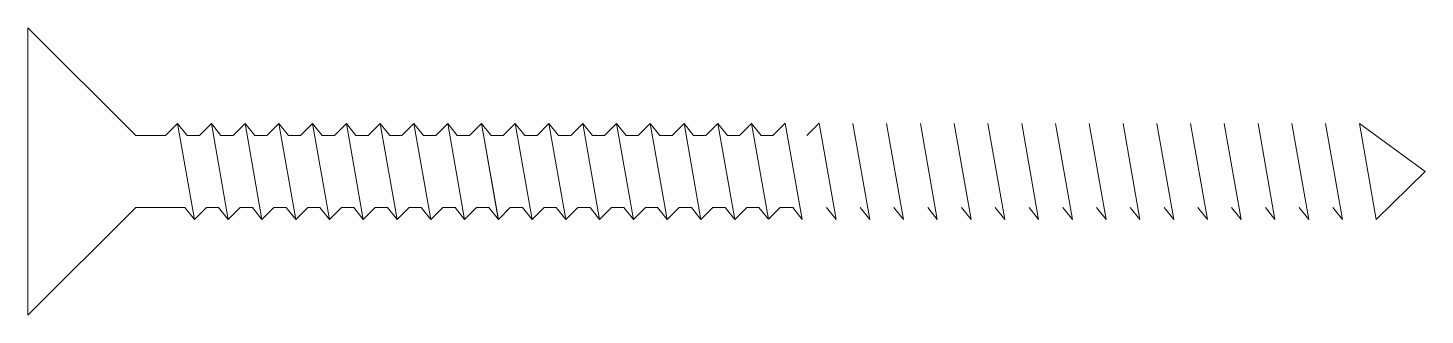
# Model space of a CAD drawing. Header units: metres. Extents: x 0 to 58.3, y -6 to 6.
import ezdxf

# ---------------------------------------------------------------- set-up
doc = ezdxf.new("R2010")
doc.units = ezdxf.units.M
doc.layers.add('A-DETL-GENF', color=92, linetype='Continuous', lineweight=18)

# ---------------------------------------------------------------- blocks, each defined once
blk = doc.blocks.new('00 Schroef hout_platte kop_lang - Schroef hout_platte kop_lang-3344883-00_0 Basismaterialen')
at = {"layer": 'A-DETL-GENF', "lineweight": 13}
for p, q in [((0, -6), (0, 6)), ((0, 6), (4.5, 1.5)), ((5.748, 1.5), (6.248, 2)), ((6.248, 2), (6.648, 1.5)), ((6.248, 2), (6.953, -2)), ((7.158, 1.5), (7.658, 2)), ((7.658, 2), (8.058, 1.5)), ((7.658, 2), (8.363, -2)), ((8.568, 1.5), (9.068, 2)), ((9.068, 2), (9.468, 1.5)), ((9.068, 2), (9.773, -2)), ((9.978, 1.5), (10.478, 2)), ((9.978, 1.5), (10.478, 2)), ((10.478, 2), (10.878, 1.5)), ((10.478, 2), (11.183, -2)), ((10.478, 2), (11.183, -2)), ((11.388, 1.5), (11.888, 2)), ((11.888, 2), (12.288, 1.5)), ((11.888, 2), (12.593, -2)), ((12.798, 1.5), (13.298, 2)), ((13.298, 2), (13.698, 1.5)), ((13.298, 2), (14.003, -2)), ((14.208, 1.5), (14.708, 2)), ((14.208, 1.5), (14.708, 2)), ((14.708, 2), (15.108, 1.5)), ((14.708, 2), (15.413, -2)), ((14.708, 2), (15.108, 1.5)), ((14.708, 2), (15.413, -2)), ((15.618, 1.5), (16.118, 2)), ((16.118, 2), (16.823, -2)), ((16.118, 2), (16.518, 1.5)), ((16.118, 2), (16.823, -2)), ((17.028, 1.5), (17.528, 2)), ((17.528, 2), (18.233, -2)), ((17.528, 2), (17.928, 1.5)), ((17.528, 2), (18.233, -2)), ((18.438, 1.5), (18.938, 2)), ((18.938, 2), (19.639, -1.981)), ((18.938, 2), (19.338, 1.5)), ((18.938, 2), (19.643, -2)), ((19.848, 1.5), (20.348, 2)), ((20.348, 2), (20.748, 1.5)), ((20.348, 2), (21.053, -2)), ((21.258, 1.5), (21.758, 2)), ((21.758, 2), (22.158, 1.5)), ((21.758, 2), (22.463, -2)), ((22.668, 1.5), (23.168, 2)), ((23.168, 2), (23.568, 1.5)), ((23.168, 2), (23.873, -2)), ((24.078, 1.5), (24.578, 2)), ((24.578, 2), (24.978, 1.5)), ((24.578, 2), (25.283, -2)), ((25.488, 1.5), (25.988, 2)), ((25.988, 2), (26.388, 1.5)), ((25.988, 2), (26.693, -2)), ((26.898, 1.5), (27.398, 2)), ((27.398, 2), (28.103, -2)), ((27.398, 2), (27.798, 1.5)), ((28.308, 1.5), (28.808, 2)), ((28.808, 2), (29.513, -2)), ((28.808, 2), (29.208, 1.5)), ((29.718, 1.5), (30.218, 2)), ((30.218, 2), (30.92, -1.986)), ((30.218, 2), (30.618, 1.5)), ((31.111, 1.5), (31.625, 2.014)), ((31.625, 2.014), (32.333, -2)), ((32.521, 1.5), (33.035, 2.014)), ((33.035, 2.014), (33.743, -2)), ((34.448, 2), (35.153, -2)), ((35.858, 2), (36.563, -2)), ((37.268, 2), (37.973, -2)), ((38.678, 2), (39.383, -2)), ((40.088, 2), (40.793, -2)), ((41.498, 2), (42.203, -2)), ((42.908, 2), (43.613, -2)), ((44.318, 2), (45.023, -2)), ((45.728, 2), (46.433, -2)), ((47.138, 2), (47.843, -2)), ((48.548, 2), (49.253, -2)), ((49.958, 2), (50.663, -2)), ((51.368, 2), (52.073, -2)), ((52.778, 2), (53.483, -2)), ((54.188, 2), (54.893, -2)), ((55.598, 2), (58.34, 0)), ((55.598, 2), (56.303, -2)), ((4.5, 1.5), (5.748, 1.5)), ((6.648, 1.5), (7.158, 1.5)), ((8.058, 1.5), (8.568, 1.5)), ((9.468, 1.5), (9.978, 1.5)), ((10.878, 1.5), (11.388, 1.5)), ((12.288, 1.5), (12.798, 1.5)), ((13.698, 1.5), (14.208, 1.5)), ((15.108, 1.5), (15.618, 1.5)), ((16.518, 1.5), (17.028, 1.5)), ((17.928, 1.5), (18.438, 1.5)), ((19.338, 1.5), (19.848, 1.5)), ((20.748, 1.5), (21.258, 1.5)), ((22.158, 1.5), (22.668, 1.5)), ((23.568, 1.5), (24.078, 1.5)), ((24.978, 1.5), (25.488, 1.5)), ((26.388, 1.5), (26.898, 1.5)), ((27.798, 1.5), (28.308, 1.5)), ((29.208, 1.5), (29.718, 1.5)), ((30.618, 1.5), (31.111, 1.5)), ((58.34, 0), (56.303, -2)), ((0, -6), (4.5, -1.5)), ((6.553, -1.5), (4.5, -1.5)), ((6.953, -2), (6.553, -1.5)), ((7.453, -1.5), (6.953, -2)), ((7.963, -1.5), (7.453, -1.5)), ((8.363, -2), (7.963, -1.5)), ((8.863, -1.5), (8.363, -2)), ((9.373, -1.5), (8.863, -1.5)), ((9.773, -2), (9.373, -1.5)), ((10.273, -1.5), (9.773, -2)), ((10.783, -1.5), (10.273, -1.5)), ((11.183, -2), (10.783, -1.5)), ((11.183, -2), (10.783, -1.5)), ((11.683, -1.5), (11.183, -2)), ((11.683, -1.5), (11.183, -2)), ((12.193, -1.5), (11.683, -1.5)), ((12.593, -2), (12.193, -1.5)), ((13.093, -1.5), (12.593, -2)), ((13.603, -1.5), (13.093, -1.5)), ((14.003, -2), (13.603, -1.5)), ((14.503, -1.5), (14.003, -2)), ((15.013, -1.5), (14.503, -1.5)), ((15.413, -2), (15.013, -1.5)), ((15.413, -2), (15.013, -1.5)), ((15.913, -1.5), (15.413, -2)), ((15.913, -1.5), (15.413, -2)), ((16.423, -1.5), (15.913, -1.5)), ((16.823, -2), (16.423, -1.5)), ((17.323, -1.5), (16.823, -2)), ((17.833, -1.5), (17.323, -1.5)), ((18.233, -2), (17.833, -1.5)), ((18.733, -1.5), (18.233, -2)), ((19.243, -1.5), (18.733, -1.5)), ((19.643, -2), (19.243, -1.5)), ((20.143, -1.5), (19.643, -2)), ((20.653, -1.5), (20.143, -1.5)), ((21.053, -2), (20.653, -1.5)), ((21.553, -1.5), (21.053, -2)), ((22.063, -1.5), (21.553, -1.5)), ((22.463, -2), (22.063, -1.5)), ((22.963, -1.5), (22.463, -2)), ((23.473, -1.5), (22.963, -1.5)), ((23.873, -2), (23.473, -1.5)), ((24.373, -1.5), (23.873, -2)), ((24.883, -1.5), (24.373, -1.5)), ((25.283, -2), (24.883, -1.5)), ((25.783, -1.5), (25.283, -2)), ((26.293, -1.5), (25.783, -1.5)), ((26.693, -2), (26.293, -1.5)), ((27.193, -1.5), (26.693, -2)), ((27.703, -1.5), (27.193, -1.5)), ((28.103, -2), (27.703, -1.5)), ((28.603, -1.5), (28.103, -2)), ((29.113, -1.5), (28.603, -1.5)), ((29.513, -2), (29.113, -1.5)), ((30.013, -1.5), (29.513, -2)), ((30.523, -1.5), (30.013, -1.5)), ((30.908, -1.981), (30.523, -1.5)), ((31.406, -1.5), (30.92, -1.986)), ((31.933, -1.5), (31.406, -1.5)), ((32.333, -2), (31.933, -1.5)), ((33.743, -2), (33.343, -1.5)), ((35.153, -2), (34.753, -1.5)), ((36.563, -2), (36.163, -1.5)), ((37.973, -2), (37.573, -1.5)), ((39.383, -2), (38.983, -1.5)), ((40.793, -2), (40.393, -1.5)), ((42.203, -2), (41.803, -1.5)), ((43.613, -2), (43.213, -1.5)), ((45.023, -2), (44.623, -1.5)), ((46.433, -2), (46.033, -1.5)), ((47.843, -2), (47.443, -1.5)), ((49.253, -2), (48.853, -1.5)), ((50.663, -2), (50.263, -1.5)), ((52.073, -2), (51.673, -1.5)), ((53.483, -2), (53.083, -1.5)), ((54.893, -2), (54.493, -1.5))]:
    blk.add_line(p, q, dxfattribs=at)

msp = doc.modelspace()

# ---------------------------------------------------------------- block references
msp.add_blockref('00 Schroef hout_platte kop_lang - Schroef hout_platte kop_lang-3344883-00_0 Basismaterialen', (0, 0))

doc.saveas('drawing.dxf')
